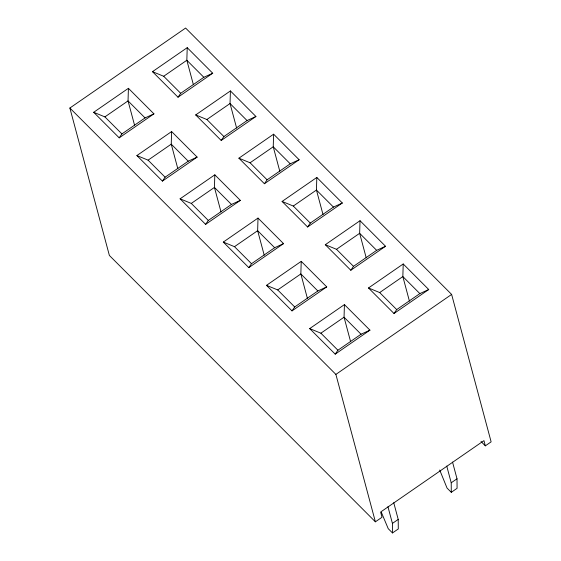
<?xml version="1.0" encoding="UTF-8"?>
<svg xmlns="http://www.w3.org/2000/svg" width="561" height="561" viewBox="0 0 561 561"><rect width="100%" height="100%" fill="white"/><g stroke="black" fill="none" stroke-linecap="round" stroke-linejoin="round"><path stroke-width="0.84" d="M128.413 88.301L153.931 113.848L119.205 137.845L93.694 112.291L128.413 88.301L128.041 100.896L134.619 125.426M171.617 131.562L197.128 157.108L162.41 181.105L136.891 155.558L171.617 131.562L171.245 144.156L177.816 168.686M187.213 47.671L212.724 73.218L178.005 97.214L152.487 71.668L187.213 47.671L186.841 60.265L193.412 84.795M214.821 174.822L240.332 200.368L205.607 224.365L180.095 198.818L214.821 174.822L214.442 187.416L221.02 211.946M230.417 90.931L255.928 116.478L221.202 140.474L195.691 114.928L230.417 90.931L230.038 103.526L236.616 128.055M258.018 218.082L283.529 243.628L248.811 267.625L223.299 242.079L258.018 218.082L257.646 230.676L264.224 255.213M273.614 134.191L299.125 159.738L264.406 183.735L238.895 158.188L273.614 134.191L273.242 146.786L279.813 171.322M301.222 261.342L326.733 286.888L292.015 310.885L266.496 285.339L301.222 261.342L300.85 273.936L307.421 298.473M316.818 177.451L342.329 202.998L307.61 226.995L282.092 201.448L316.818 177.451L316.446 190.046L323.017 214.583M344.426 304.602L369.937 330.156L335.212 354.145L309.7 328.599L344.426 304.602L344.047 317.196L350.625 341.733M360.022 220.711L385.533 246.265L350.807 270.255L325.296 244.708L360.022 220.711L359.643 233.306L366.221 257.843M403.219 263.972L428.73 289.525L394.011 313.515L368.5 287.968L403.219 263.972L402.847 276.566L409.418 301.103M119.205 137.845L121.905 133.918L145.054 117.922L153.931 113.848M178.005 97.214L180.698 93.294L203.846 77.299L212.724 73.218M162.41 181.105L165.102 177.185L188.251 161.189L197.128 157.108M221.202 140.474L223.902 136.554L247.05 120.559L255.928 116.478M205.607 224.365L208.306 220.445L231.455 204.449L240.332 200.368M264.406 183.735L267.099 179.815L290.247 163.819L299.125 159.738M248.811 267.625L251.51 263.705L274.659 247.71L283.529 243.628M307.61 226.995L310.303 223.075L333.451 207.079L342.329 202.998M292.015 310.885L294.707 306.965L317.856 290.97L326.733 286.888M350.807 270.255L353.507 266.335L376.655 250.339L385.533 246.265M335.212 354.145L337.911 350.225L361.06 334.23L369.937 330.156M394.011 313.515L396.704 309.595L419.852 293.599L428.73 289.525M485.342 445.841L483.947 440.637L380.617 512.046L382.013 517.249L375.386 521.821L109.374 255.444L69.873 108.028L185.614 28.05L451.626 294.427L491.127 441.844L485.342 445.841L481.008 441.507M93.694 112.291L104.893 116.891L128.041 100.896L145.054 117.922M152.487 71.668L163.693 76.261L186.841 60.265L203.846 77.299M136.891 155.558L148.097 160.151L171.245 144.156L188.251 161.189M195.691 114.928L206.89 119.521L230.038 103.526L247.05 120.559M180.095 198.818L191.294 203.412L214.442 187.416L231.455 204.449M238.895 158.188L250.094 162.781L273.242 146.786L290.247 163.819M223.299 242.079L234.498 246.672L257.646 230.676L274.659 247.71M282.092 201.448L293.298 206.041L316.446 190.046L333.451 207.079M266.496 285.339L277.702 289.932L300.85 273.936L317.856 290.97M325.296 244.708L336.495 249.301L359.643 233.306L376.655 250.339M309.7 328.599L320.899 333.192L344.047 317.196L361.06 334.23M368.5 287.968L379.699 292.562L402.847 276.566L419.852 293.599M375.386 521.821L335.885 374.404L451.626 294.427M398.212 519.409L398.282 528.953L392.49 532.95L392.427 523.413L398.212 519.409L393.738 502.698M457.012 478.785L457.075 488.322L451.289 492.32L451.219 482.783L457.012 478.785L452.531 462.068M163.693 76.261L180.698 93.294M206.89 119.521L223.902 136.554M250.094 162.781L267.099 179.815M293.298 206.041L310.303 223.075M336.495 249.301L353.507 266.335M379.699 292.562L396.704 309.595M104.893 116.891L121.905 133.918M148.097 160.151L165.102 177.185M191.294 203.412L208.306 220.445M234.498 246.672L251.51 263.705M277.702 289.932L294.707 306.965M320.899 333.192L337.911 350.225M69.873 108.028L335.885 374.404M451.289 492.32L447.04 488.063L439.719 470.041M392.49 532.95L388.24 528.693L381.368 512.34M446.745 466.072L451.219 482.783M387.946 506.702L392.427 523.413"/></g></svg>
